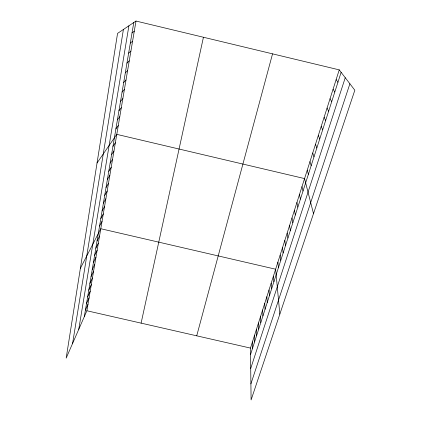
<?xml version="1.0" encoding="UTF-8"?>
<svg xmlns="http://www.w3.org/2000/svg" width="421" height="421" viewBox="0 0 421 421"><rect width="100%" height="100%" fill="white"/><g stroke="black" fill="none" stroke-linecap="round" stroke-linejoin="round"><path stroke-width="0.63" d="M72.591 343.441L123.411 29.47M78.748 329.364L128.9 25.797M84.321 316.624L133.778 22.534M135.999 21.05L117.559 33.385L66.165 358.134L86.884 310.761L135.999 21.05L339.247 69.875L354.835 90.226L251.095 399.95L250.469 348.088L339.247 69.875M141.103 323.133L203.438 37.248M196.723 335.826L272.545 53.851M250.548 354.508L341.126 72.323M250.716 368.459L345.252 77.711M250.9 383.873L349.893 83.774M85.41 310.124L87.973 304.336M86.516 303.557L89.073 297.842M87.636 296.916L90.189 291.274M88.763 290.195L91.315 284.633M89.905 283.401L92.452 277.918M91.062 276.529L93.604 271.129M92.231 269.582L94.767 264.262M93.415 262.546L95.946 257.315M94.609 255.436L97.135 250.295M95.82 248.237L98.34 243.185M97.046 240.954L99.556 235.997M80.379 268.324L100.793 228.729L275.639 269.219L279.828 314.161M99.54 226.13L102.04 221.372M100.808 218.588L103.298 213.926M102.093 210.947L104.576 206.395M103.392 203.222L105.871 198.775M104.708 195.397L107.176 191.06M106.039 187.477L108.497 183.251M107.387 179.462L109.839 175.352M108.755 171.342L111.197 167.353M110.134 163.122L112.565 159.259M111.533 154.802L113.954 151.06M112.954 146.371L115.365 142.761M97.056 162.943L116.785 134.362L304.562 178.583L313.503 213.631M115.886 128.926L118.275 125.595M117.406 119.901L119.78 116.712M118.943 110.749L121.306 107.713M120.501 101.477L122.853 98.593M122.085 92.078L124.416 89.352M123.685 82.553L126.005 79.99M125.311 72.896L127.616 70.496M126.958 63.103L129.247 60.877M128.626 53.172L130.899 51.125M130.321 43.105L132.573 41.237M132.036 32.891L134.273 31.212M86.884 310.761L250.469 348.088M336.142 79.622L337.942 82.248M333.074 89.231L334.8 92.031M330.048 98.714L331.701 101.677M327.064 108.065L328.648 111.197M324.117 117.296L325.638 120.58M321.212 126.4L322.665 129.836M318.344 135.388L319.734 138.972M315.513 144.25L316.839 147.981M312.724 153.002L313.987 156.87M309.967 161.638L311.172 165.648M307.246 170.168L308.393 174.305M301.989 186.65L303.02 191.034M299.447 194.618L300.426 199.122M296.931 202.485L297.863 207.106M294.453 210.263L295.332 214.994M292 217.941L292.832 222.783M289.58 225.53L290.358 230.476M287.185 233.029L287.922 238.075M284.822 240.438L285.512 245.585M282.486 247.758L283.128 253.005M280.175 255L280.775 260.336M277.892 262.151L278.449 267.582M273.408 276.208L273.882 281.817M271.203 283.117L271.64 288.811M269.024 289.948L269.419 295.721M266.872 296.7L267.224 302.552M264.741 303.373L265.056 309.309M262.63 309.977L262.915 315.987M260.552 316.508L260.794 322.586M258.489 322.96L258.699 329.117M256.452 329.348L256.626 335.569M254.437 335.663L254.579 341.952M252.442 341.91L252.553 348.267"/></g></svg>
